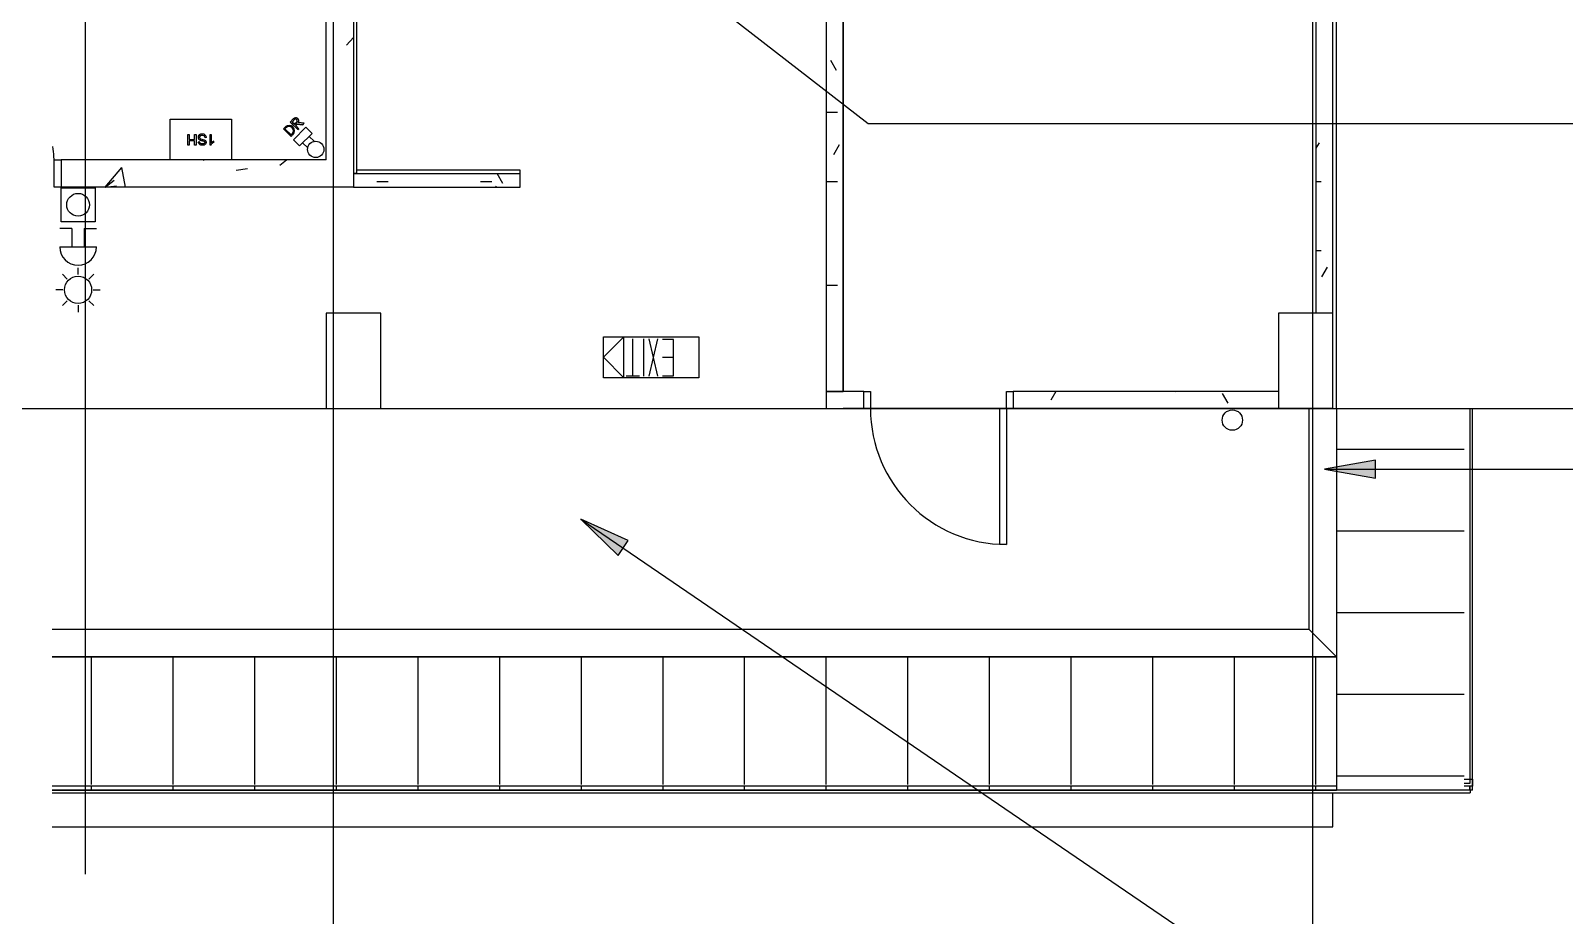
# Model space of a CAD drawing. Header units: millimetres. Extents: x -145636 to 131102, y -135903 to -7470.
# Drawn here: x 18197 to 29470, y -31723 to -25223 of the extents above; entities that cross this region are included whole.
import ezdxf

# ---------------------------------------------------------------- set-up
doc = ezdxf.new("R2010")
doc.units = ezdxf.units.MM
doc.layers.add('M_ARCHI', color=8, linetype='Continuous')

# ---------------------------------------------------------------- blocks, each defined once
blk = doc.blocks.new('RF Archi 21.10.2024')
at = {"layer": 'M_ARCHI'}
h = blk.add_hatch(color=8, dxfattribs=at)
h.paths.add_polyline_path([(-146295, -42405), (-146276, -42384), (-146270, -42364), (-146276, -42344), (-146290, -42329), (-146310, -42324), (-146330, -42329), (-146352, -42349)])
h.paths.add_polyline_path([(-146295, -42394), (-146341, -42349), (-146326, -42336), (-146310, -42332), (-146294, -42336), (-146283, -42348), (-146278, -42364), (-146283, -42380), (-146288, -42386)])
h.paths.add_polyline_path([(-146245, -42355), (-146238, -42348), (-146263, -42323), (-146253, -42314), (-146209, -42319), (-146198, -42308), (-146242, -42303), (-146239, -42293), (-146240, -42282), (-146247, -42273), (-146257, -42268), (-146268, -42269), (-146277, -42274), (-146302, -42299)])
h.paths.add_polyline_path([(-146270, -42316), (-146288, -42299), (-146268, -42279), (-146268, -42269), (-146265, -42278), (-146263, -42268), (-146261, -42278), (-146253, -42283), (-146250, -42292), (-146254, -42300)])
for points in [[(-138698, -44849), (-138323, -44915), (-138323, -44783)], [(-144164, -45218), (-143891, -45484), (-143817, -45375)]]:
    blk.add_hatch(color=8, dxfattribs=at).paths.add_polyline_path(points)
at = {"layer": 'M_ARCHI', "color": 8}
for p, q in [((-145986, -25375), (-145986, -138101)), ((-138786, -25375), (-138786, -138101)), ((-145836, -39728), (-145836, -42578)), ((-145836, -39728), (-145836, -42653)), ((-145811, -42653), (-145811, -39728)), ((-146036, -42578), (-146036, -40578)), ((-147806, -47826), (-147806, -40753)), ((-142236, -44278), (-142236, -41228)), ((-142236, -44278), (-142236, -41228)), ((-142236, -41253), (-142236, -44278)), ((-138636, -44403), (-138636, -41228)), ((-138636, -43803), (-138636, -41253)), ((-138611, -44403), (-138611, -41228)), ((-143360, -41296), (-142054, -42311)), ((-142361, -41328), (-142361, -44278)), ((-142236, -44278), (-142236, -41353)), ((-138761, -41353), (-138761, -43703)), ((-146277, -42274), (-146302, -42299)), ((-146302, -42299), (-146277, -42274)), ((-147184, -42578), (-147184, -42278)), ((-147184, -42278), (-146734, -42278)), ((-146734, -42278), (-146734, -42578)), ((-146339, -42336), (-146352, -42349)), ((-146352, -42349), (-146339, -42336)), ((-146352, -42349), (-146295, -42405)), ((-146352, -42349), (-146295, -42405)), ((-146341, -42349), (-146333, -42341)), ((-146341, -42349), (-146333, -42341)), ((-146295, -42394), (-146341, -42349)), ((-146341, -42349), (-146295, -42394)), ((-146302, -42299), (-146245, -42355)), ((-146245, -42355), (-146302, -42299)), ((-146288, -42386), (-146295, -42394)), ((-146295, -42394), (-146288, -42386)), ((-146288, -42299), (-146268, -42279)), ((-146288, -42299), (-146268, -42279)), ((-146270, -42316), (-146288, -42299)), ((-146288, -42299), (-146270, -42316)), ((-146278, -42429), (-146186, -42337)), ((-146254, -42300), (-146270, -42316)), ((-146270, -42316), (-146254, -42300)), ((-146263, -42323), (-146253, -42314)), ((-146263, -42323), (-146253, -42314)), ((-146238, -42348), (-146263, -42323)), ((-146263, -42323), (-146238, -42348)), ((-146253, -42314), (-146209, -42319)), ((-146209, -42319), (-146253, -42314)), ((-146245, -42355), (-146238, -42348)), ((-146238, -42348), (-146245, -42355)), ((-146198, -42308), (-146242, -42303)), ((-146198, -42308), (-146242, -42303)), ((-146140, -42383), (-146232, -42474)), ((-146209, -42319), (-146198, -42308)), ((-146209, -42319), (-146198, -42308)), ((-146186, -42337), (-146140, -42383)), ((-142054, -42311), (-131314, -42311)), ((-147055, -42470), (-147055, -42390)), ((-147055, -42390), (-147045, -42390)), ((-147045, -42470), (-147055, -42470)), ((-147045, -42390), (-147045, -42428)), ((-147045, -42428), (-147004, -42428)), ((-147045, -42437), (-147045, -42470)), ((-147004, -42437), (-147045, -42437)), ((-147004, -42428), (-147004, -42390)), ((-147004, -42390), (-146994, -42390)), ((-147004, -42470), (-147004, -42437)), ((-146994, -42470), (-147004, -42470)), ((-146994, -42390), (-146994, -42470)), ((-146967, -42445), (-146977, -42447)), ((-146916, -42414), (-146926, -42416)), ((-146891, -42470), (-146891, -42390)), ((-146891, -42390), (-146882, -42390)), ((-146886, -42470), (-146891, -42470)), ((-146882, -42390), (-146882, -42451)), ((-146862, -42449), (-146862, -42440)), ((-146295, -42405), (-146282, -42392)), ((-146295, -42405), (-146282, -42392)), ((-146278, -42429), (-146232, -42474)), ((-146173, -42489), (-146210, -42453)), ((-146125, -42441), (-146162, -42405)), ((-148036, -42778), (-148036, -42578)), ((-148036, -42578), (-147986, -42578)), ((-146036, -42578), (-147986, -42578)), ((-147986, -42578), (-147986, -42778)), ((-147986, -42578), (-147986, -42778)), ((-146734, -42578), (-147184, -42578)), ((-145836, -42578), (-145836, -42778)), ((-145836, -42653), (-145836, -42678)), ((-145811, -42678), (-145836, -42678)), ((-145836, -42678), (-145836, -42778)), ((-145836, -42678), (-145811, -42678)), ((-145811, -42678), (-145811, -42653)), ((-144611, -42653), (-145811, -42653)), ((-145811, -42678), (-144611, -42678)), ((-144611, -42778), (-144611, -42653)), ((-147986, -42778), (-148036, -42778)), ((-145836, -42778), (-147986, -42778)), ((-147986, -43032), (-147986, -42782)), ((-147986, -42782), (-147736, -42782)), ((-147736, -42782), (-147736, -43032)), ((-145836, -42778), (-144611, -42778)), ((-147736, -43032), (-147986, -43032)), ((-147906, -43082), (-147996, -43082)), ((-147906, -43082), (-147906, -43217)), ((-147816, -43082), (-147726, -43082)), ((-147816, -43082), (-147816, -43217)), ((-147996, -43217), (-147726, -43217)), ((-147861, -43420), (-147861, -43370)), ((-147941, -43453), (-147976, -43418)), ((-147782, -43453), (-147746, -43418)), ((-147974, -43532), (-148024, -43532)), ((-147941, -43612), (-147976, -43647)), ((-147782, -43612), (-147746, -43647)), ((-147749, -43532), (-147699, -43532)), ((-147861, -43645), (-147861, -43695)), ((-145636, -43703), (-146036, -43703)), ((-146036, -43703), (-146036, -44403)), ((-145636, -44403), (-145636, -43703)), ((-138636, -43703), (-139036, -43703)), ((-139036, -43703), (-139036, -44403)), ((-138636, -44403), (-138636, -43703)), ((-138636, -44403), (-138636, -43803)), ((-143848, -43878), (-143998, -44028)), ((-143998, -44178), (-143998, -43878)), ((-143998, -43878), (-143298, -43878)), ((-143848, -44178), (-143848, -43878)), ((-143783, -44163), (-143783, -43891)), ((-143703, -44166), (-143703, -43891)), ((-143599, -44166), (-143662, -43891)), ((-143662, -44166), (-143599, -43891)), ((-143484, -43896), (-143564, -43896)), ((-143484, -44163), (-143484, -43896)), ((-143298, -43878), (-143298, -44178)), ((-143998, -44028), (-143848, -44178)), ((-143564, -44028), (-143484, -44028)), ((-143298, -44178), (-143998, -44178)), ((-143833, -44163), (-143733, -44163)), ((-143564, -44163), (-143484, -44163)), ((-142086, -44278), (-142361, -44278)), ((-142361, -44278), (-142361, -44403)), ((-142361, -44278), (-142236, -44278)), ((-142086, -44403), (-142086, -44278)), ((-142086, -44278), (-142036, -44278)), ((-142086, -44403), (-142086, -44278)), ((-142036, -44278), (-142036, -44403)), ((-141036, -44278), (-140986, -44278)), ((-141036, -44403), (-141036, -44278)), ((-139036, -44278), (-140986, -44278)), ((-140986, -44278), (-140986, -44403)), ((-140986, -44278), (-140986, -44403)), ((-152583, -44403), (-121725, -44403)), ((-146036, -44403), (-145636, -44403)), ((-142361, -44403), (-142086, -44403)), ((-142236, -44403), (-138636, -44403)), ((-138636, -44403), (-142236, -44403)), ((-138636, -44403), (-142236, -44403)), ((-142036, -44403), (-142086, -44403)), ((-141086, -44403), (-141036, -44403)), ((-141086, -45403), (-141086, -44403)), ((-141036, -44403), (-141036, -45403)), ((-140986, -44403), (-141036, -44403)), ((-140986, -44403), (-138761, -44403)), ((-139036, -44403), (-138636, -44403)), ((-138811, -44403), (-138611, -44403)), ((-138811, -46028), (-138811, -44403)), ((-138761, -44403), (-138611, -44403)), ((-138611, -44403), (-137631, -44403)), ((-138611, -44403), (-138611, -47208)), ((-138611, -44403), (-138611, -46228)), ((-137680, -44403), (-137630, -44403)), ((-137631, -44403), (-137611, -44403)), ((-137630, -44403), (-137630, -47158)), ((-137611, -47208), (-137611, -44403)), ((-138323, -44783), (-138698, -44849)), ((-138698, -44849), (-138323, -44915)), ((-138698, -44849), (-131314, -44849)), ((-138323, -44915), (-138323, -44783)), ((-144164, -45218), (-143891, -45484)), ((-143817, -45375), (-144164, -45218)), ((-144164, -45218), (-138047, -49388)), ((-143891, -45484), (-143817, -45375)), ((-141036, -45403), (-141086, -45403)), ((-138811, -46028), (-148051, -46028)), ((-138811, -46028), (-138611, -46228)), ((-138611, -46228), (-138811, -46028)), ((-138611, -46228), (-148051, -46228)), ((-148051, -46228), (-138611, -46228)), ((-138611, -46228), (-138611, -47167)), ((-138611, -47178), (-148051, -47178)), ((-148051, -47208), (-138611, -47208)), ((-137627, -47208), (-148051, -47208)), ((-148051, -47228), (-137627, -47228)), ((-138636, -47478), (-138636, -47228)), ((-138611, -47178), (-138611, -47208)), ((-137631, -47208), (-138611, -47208)), ((-137672, -47128), (-137611, -47128)), ((-137630, -47158), (-137672, -47158)), ((-137611, -47178), (-137672, -47178)), ((-137631, -47208), (-137631, -47178)), ((-137631, -47178), (-137631, -47208)), ((-137611, -47208), (-137631, -47208)), ((-137627, -47208), (-137627, -47228)), ((-137611, -47128), (-137611, -47178)), ((-148051, -47478), (-138636, -47478))]:
    blk.add_line(p, q, dxfattribs=at)
at = {"layer": 'M_ARCHI', "color": 8, "linetype": 'Continuous'}
for p, q in [((-145836, -41679), (-145888, -41735)), ((-142285, -41921), (-142327, -41848)), ((-142361, -42227), (-142279, -42227)), ((-142266, -42467), (-142308, -42539)), ((-138738, -42451), (-138761, -42492)), ((-146941, -42578), (-146938, -42581)), ((-146378, -42616), (-146329, -42578)), ((-147661, -42778), (-147539, -42633)), ((-147661, -42778), (-147595, -42727)), ((-147512, -42778), (-147539, -42633)), ((-146699, -42652), (-146616, -42641)), ((-144739, -42751), (-144781, -42678)), ((-138636, -42653), (-138637, -42651)), ((-147661, -42778), (-147578, -42768)), ((-145665, -42735), (-145581, -42735)), ((-144903, -42735), (-144819, -42735)), ((-144788, -42771), (-144793, -42778)), ((-142361, -42735), (-142279, -42735)), ((-138761, -42735), (-138723, -42735)), ((-138761, -43243), (-138723, -43243)), ((-138679, -43365), (-138721, -43437)), ((-142361, -43497), (-142279, -43497)), ((-140673, -44278), (-140709, -44342)), ((-139793, -44278), (-139795, -44283)), ((-139407, -44366), (-139449, -44293)), ((-138611, -44703), (-137672, -44703)), ((-138611, -45303), (-137672, -45303)), ((-138611, -45903), (-137672, -45903)), ((-147761, -47167), (-147761, -46228)), ((-147161, -47167), (-147161, -46228)), ((-146561, -47167), (-146561, -46228)), ((-145961, -47167), (-145961, -46228)), ((-145361, -47167), (-145361, -46228)), ((-144761, -47167), (-144761, -46228)), ((-144161, -47167), (-144161, -46228)), ((-143561, -47167), (-143561, -46228)), ((-142961, -47167), (-142961, -46228)), ((-142361, -47167), (-142361, -46228)), ((-141761, -47167), (-141761, -46228)), ((-141161, -47167), (-141161, -46228)), ((-140561, -47167), (-140561, -46228)), ((-139961, -47167), (-139961, -46228)), ((-139361, -47167), (-139361, -46228)), ((-138761, -47167), (-138761, -46228)), ((-138611, -46503), (-137672, -46503)), ((-138611, -47103), (-137672, -47103)), ((-147761, -47208), (-147761, -47178)), ((-147161, -47208), (-147161, -47178)), ((-146561, -47208), (-146561, -47178)), ((-145961, -47208), (-145961, -47178)), ((-145361, -47208), (-145361, -47178)), ((-144761, -47208), (-144761, -47178)), ((-144161, -47208), (-144161, -47178)), ((-143561, -47208), (-143561, -47178)), ((-142961, -47208), (-142961, -47178)), ((-142361, -47208), (-142361, -47178)), ((-141761, -47208), (-141761, -47178)), ((-141161, -47208), (-141161, -47178)), ((-140561, -47208), (-140561, -47178)), ((-139961, -47208), (-139961, -47178)), ((-139361, -47208), (-139361, -47178)), ((-138761, -47208), (-138761, -47178))]:
    blk.add_line(p, q, dxfattribs=at)
at = {"layer": 'M_ARCHI', "color": 8}
for centre, radius in [((-146114, -42500), 60), ((-147861, -42907), 83.3), ((-147861, -43532), 100), ((-139376, -44489), 75)]:
    blk.add_circle(centre, radius, dxfattribs=at)
for centre, radius, start, end in [((-146261, -42291), 22.7, 326.6067, 135), ((-146261, -42291), 22.7, 326.6067, 135), ((-146310, -42364), 40, 315, 135), ((-146310, -42364), 40, 315, 135), ((-146310, -42364), 32, 315, 135), ((-146310, -42364), 32, 315, 135), ((-146263, -42291), 13, 315, 111.6586), ((-146263, -42291), 13, 315, 111.6586), ((-149036, -42628), 1000, 0, 8.5164), ((-146845, -42493), 47.7, 111.9432, 150.2806), ((-146822, -42533), 102, 113.6395, 126.3605), ((-147861, -43217), 135, 180, 0), ((-141036, -44403), 1000, 180, 270)]:
    blk.add_arc(centre, radius, start, end, dxfattribs=at)
for points, knots in [([(-146916, -42414), (-146917, -42411), (-146918, -42405), (-146923, -42398), (-146929, -42393), (-146937, -42388), (-146946, -42387), (-146953, -42388), (-146958, -42388), (-146963, -42390), (-146967, -42391), (-146971, -42394), (-146974, -42397), (-146976, -42400), (-146978, -42403), (-146979, -42407), (-146979, -42410), (-146979, -42414), (-146978, -42418), (-146976, -42422), (-146975, -42424), (-146973, -42426), (-146970, -42428), (-146965, -42431), (-146960, -42433), (-146953, -42435), (-146946, -42437), (-146940, -42438), (-146936, -42440), (-146934, -42441), (-146933, -42441), (-146933, -42442), (-146932, -42442), (-146932, -42443), (-146931, -42443), (-146930, -42445), (-146930, -42446), (-146930, -42447), (-146930, -42447), (-146930, -42448), (-146930, -42449), (-146930, -42450), (-146930, -42451), (-146931, -42452), (-146931, -42454), (-146932, -42455), (-146933, -42456), (-146934, -42456), (-146935, -42457), (-146936, -42458), (-146938, -42459), (-146940, -42460), (-146944, -42460), (-146950, -42460), (-146955, -42459), (-146958, -42458), (-146960, -42457), (-146962, -42456), (-146963, -42455), (-146964, -42454), (-146964, -42454), (-146965, -42453), (-146965, -42453), (-146965, -42452), (-146965, -42451), (-146966, -42450), (-146966, -42447), (-146967, -42445)], [0, 0, 0, 0, 0.0094441, 0.0188882, 0.0283323, 0.0377764, 0.0566646, 0.0661087, 0.0755528, 0.0849969, 0.094441, 0.1038851, 0.1133292, 0.1227733, 0.1322174, 0.1416615, 0.1511056, 0.1605497, 0.1699938, 0.1794379, 0.18416, 0.188882, 0.1983261, 0.2077702, 0.2266584, 0.2455466, 0.2644348, 0.283323, 0.3022112, 0.3116553, 0.3210994, 0.3305435, 0.3352656, 0.3399876, 0.3494317, 0.3588758, 0.3683199, 0.3777641, 0.3824861, 0.3872082, 0.3919302, 0.3966523, 0.4060964, 0.4155405, 0.4249846, 0.4344287, 0.4438728, 0.4533169, 0.462761, 0.4722051, 0.4816492, 0.4910933, 0.5099815, 0.5288697, 0.5477579, 0.5666461, 0.5760902, 0.5855343, 0.5949784, 0.6044225, 0.6091445, 0.6138666, 0.6185886, 0.6233107, 0.6280327, 0.6327548, 0.6421989, 0.6421989, 0.6421989, 0.6421989]), ([(-146926, -42416), (-146929, -42398), (-146959, -42395), (-146970, -42406), (-146969, -42419), (-146952, -42425), (-146934, -42429), (-146924, -42434), (-146919, -42446), (-146921, -42457), (-146927, -42466), (-146941, -42471), (-146958, -42470), (-146968, -42464), (-146974, -42458), (-146976, -42452), (-146977, -42447)], [0, 0, 0, 0, 0.0704694, 0.1354965, 0.1868985, 0.2416058, 0.294004, 0.3404298, 0.3786303, 0.4163415, 0.4561877, 0.5028762, 0.5508129, 0.5917383, 0.6203888, 0.6421989, 0.6421989, 0.6421989, 0.6421989])]:
    blk.add_open_spline(points, degree=3, knots=knots, dxfattribs=at)

msp = doc.modelspace()

# ---------------------------------------------------------------- block references
at = {"layer": 'M_ARCHI', "color": 8, "linetype": 'Continuous'}
msp.add_blockref('RF Archi 21.10.2024', (166406, 16405), dxfattribs=at)

doc.saveas('drawing.dxf')
